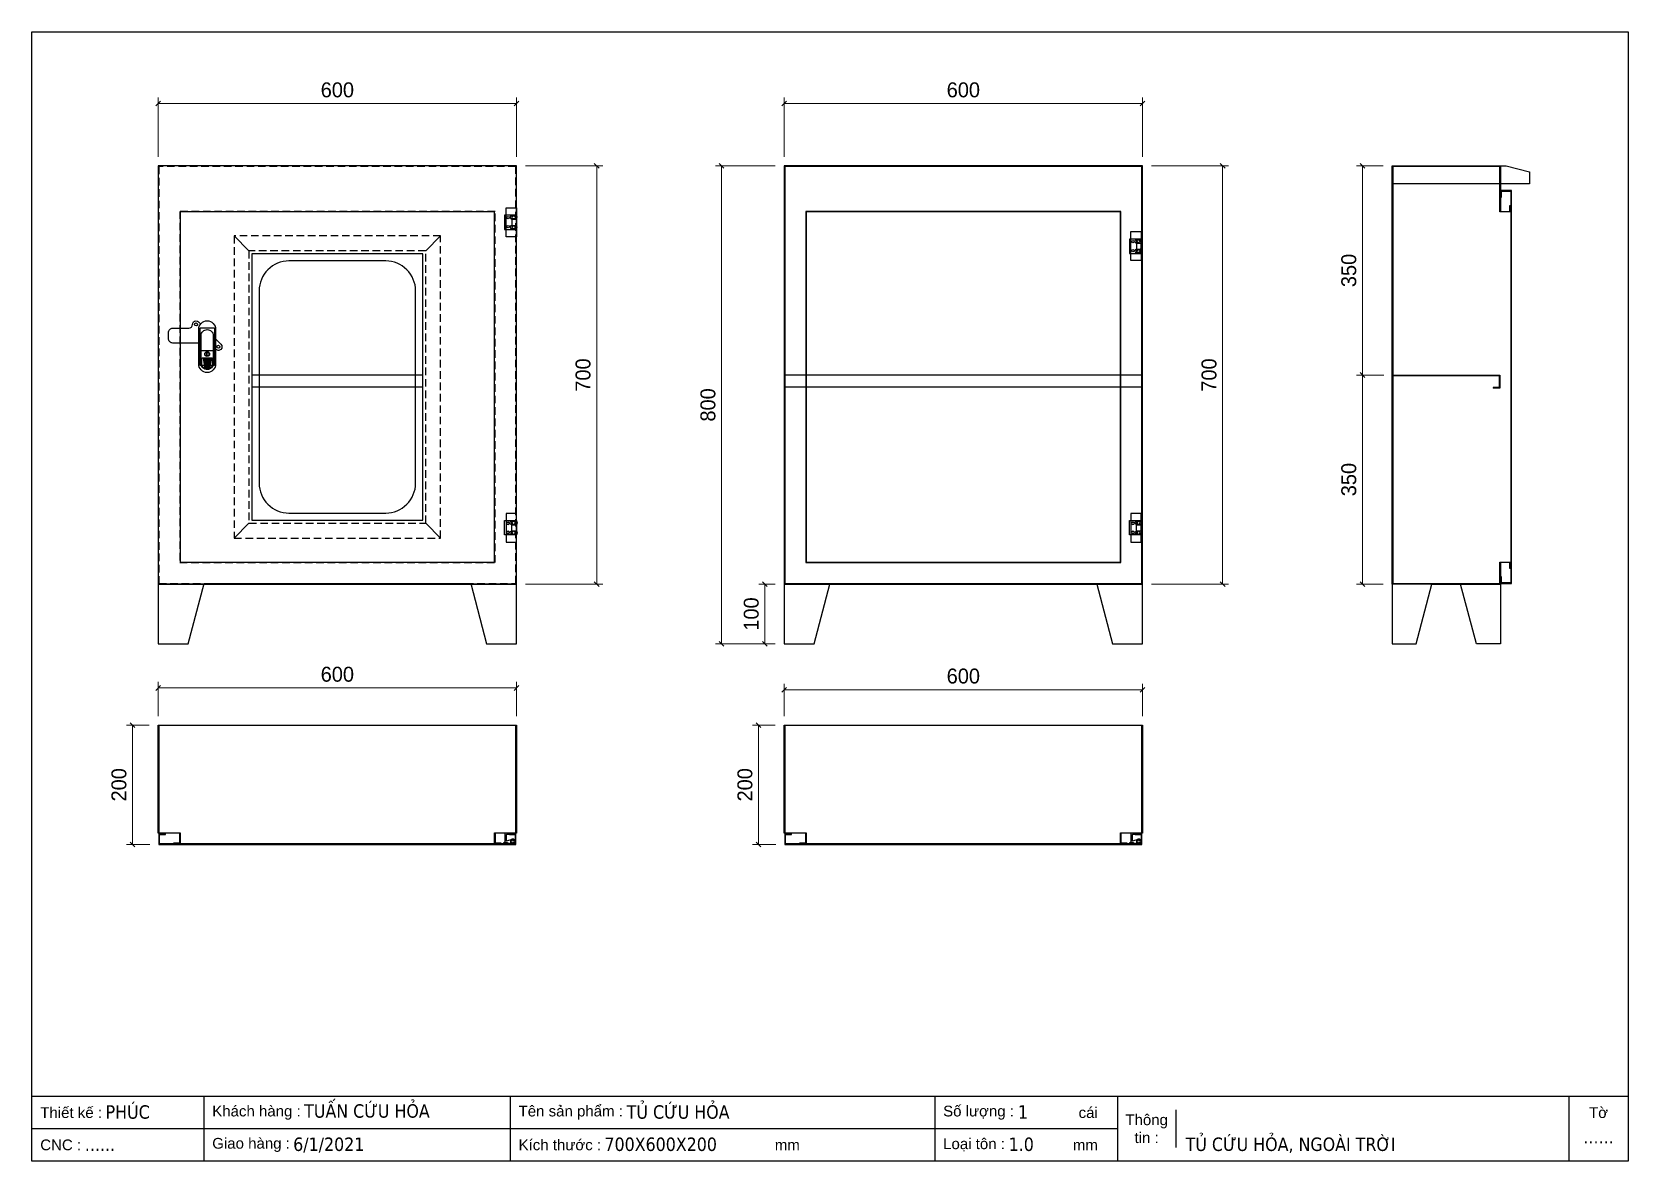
# Model space of a CAD drawing. Header units: millimetres. Extents: x 0 to 2673, y 0 to 1890.
import ezdxf
from ezdxf.enums import TextEntityAlignment as Align

# ---------------------------------------------------------------- set-up
doc = ezdxf.new("R2010")
doc.units = ezdxf.units.MM
doc.linetypes.add('HIDDENX2', pattern=[19.05, 12.7, -6.35])
for name, color, linetype in [('DIM', 253, 'Continuous'), ('FIRE PROTECTION', 1, 'Continuous'), ('Ghi chu', 7, 'Continuous')]:
    doc.layers.add(name, color=color, linetype=linetype)
doc.styles.add('Arial', font='arial.ttf')
doc.styles.add('Tahoma (Input Text)', font='tahoma.ttf')
doc.dimstyles.new('Dim-25', dxfattribs={"dimtxt": 25, "dimasz": 8, "dimexe": 10, "dimexo": 15, "dimgap": 10, "dimtad": 1, "dimdec": 0, "dimtxsty": 'Standard', "dimblk": 'OBLIQUE', "dimcen": 10, "dimclrd": 5, "dimclre": 5, "dimclrt": 3, "dimazin": 3, "dimtfac": 1, "dimtdec": 0, "dimtmove": 0, "dimatfit": 3, "dimldrblk": 'OBLIQUE', "dimlwd": 9, "dimlwe": 9})

# ---------------------------------------------------------------- blocks, each defined once
blk = doc.blocks.new('khungtenAsean2')
at = {"color": 7}
for p, q in [((2970, -1980), (0, -1980)), ((320, -1980), (320, -2100)), ((890, -1980), (890, -2100)), ((1680, -1980), (1680, -2100)), ((2020, -1980), (2020, -2100)), ((2860, -1980), (2860, -2100)), ((2128.3, -2005), (2128.3, -2075)), ((2020, -2040), (0, -2040))]:
    blk.add_line(p, q, dxfattribs=at)
blk.add_lwpolyline([(0, 0), (2970, 0), (2970, -2100), (0, -2100)], close=True, dxfattribs=at)
at = {"color": 2, "char_height": 20, "style": 'Arial'}
for s, insert, width, attachment_point in [('  Thiết kế :', (0, -2010), 917.634, 4), ('  Khách hàng :', (320, -2010), 917.634, 4), ('  Tên sản phẩm :', (890, -2010), 917.634, 4), ('  Số lượng :', (1680, -2010), 917.634, 4), ('cái', (1947.6, -2010), 917.634, 4), ('Thông\\Ptin :', (2074.2, -2040), 108.311, 5), ('Tờ', (2915, -2010), 110, 5), ('  CNC :', (0, -2070), 917.634, 4), ('  Giao hàng :', (320, -2070), 917.634, 4), ('  Kích thước :', (890, -2070), 917.634, 4), ('mm', (1382.3, -2070), 917.634, 4), ('  Loại tôn :', (1680, -2070), 917.634, 4), ('mm', (1936.9, -2070), 917.634, 4)]:
    blk.add_mtext(s, dxfattribs=dict(at, insert=insert, width=width, attachment_point=attachment_point))
at = {"color": 1, "style": 'Tahoma (Input Text)', "flags": 8}
for tag, p in [('#01', (137.1, -2021.3)), ('#03', (506.6, -2019.3)), ('#05', (1106.6, -2021.3)), ('#07', (1834.7, -2021.3)), ('#09', (2146.7, -2021.3)), ('#02', (98.5, -2081.3)), ('#04', (486.1, -2081.3)), ('#06', (1065.3, -2081.3)), ('#08', (1817.4, -2081.3)), ('#10', (2146.7, -2081.3))]:
    blk.add_attdef(tag, p, '', height=25, dxfattribs=at)
blk.add_attdef('#11', text='', height=25, dxfattribs=at).set_placement((2915, -2067.3), align=Align.CENTER)
blk = doc.blocks.new('*D1')
at = {"color": 0, "linetype": 'ByBlock', "lineweight": -2}
for p, q in [((1263.8, 1774.2), (1255.8, 1766.2)), ((1855.8, 1766.2), (1863.8, 1774.2))]:
    blk.add_line(p, q, dxfattribs=at)
at = {"layer": 'Defpoints', "color": 0, "transparency": 16777216}
for p in [(1859.8, 1770.2), (1259.8, 1665.7), (1859.8, 1665.7)]:
    blk.add_point(p, dxfattribs=at)
at = {"layer": 'DIM', "color": 5, "lineweight": 9, "transparency": 16777216}
for p, q in [((1259.8, 1680.7), (1259.8, 1780.2)), ((1259.8, 1770.2), (1859.8, 1770.2)), ((1859.8, 1680.7), (1859.8, 1780.2))]:
    blk.add_line(p, q, dxfattribs=at)
at = {"layer": 'DIM', "color": 3, "transparency": 16777216, "insert": (1559.8, 1792.9), "char_height": 25, "attachment_point": 5}
blk.add_mtext('600', dxfattribs=at)
blk = doc.blocks.new('_Oblique')
at = {"color": 0, "linetype": 'ByBlock', "lineweight": -2}
blk.add_line((-0.5, -0.5), (0.5, 0.5), dxfattribs=at)
blk = doc.blocks.new('*D2')
at = {"color": 0, "linetype": 'ByBlock', "lineweight": -2}
for p, q in [((1998, 1661.7), (1990, 1669.7)), ((1990, 969.7), (1998, 961.7))]:
    blk.add_line(p, q, dxfattribs=at)
at = {"layer": 'Defpoints', "color": 0, "transparency": 16777216}
for p in [(1859.8, 1665.7), (1859.8, 965.7), (1994, 965.7)]:
    blk.add_point(p, dxfattribs=at)
at = {"layer": 'DIM', "color": 5, "lineweight": 9, "transparency": 16777216}
for p, q in [((1874.8, 1665.7), (2004, 1665.7)), ((1994, 1665.7), (1994, 965.7)), ((1874.8, 965.7), (2004, 965.7))]:
    blk.add_line(p, q, dxfattribs=at)
at = {"layer": 'DIM', "color": 3, "transparency": 16777216, "insert": (1971.3, 1315.7), "char_height": 25, "attachment_point": 5, "rotation": 90}
blk.add_mtext('700', dxfattribs=at)
blk = doc.blocks.new('ovan6x9')
at = {"color": 2}
for p, q in [((2, 6), (8, 6)), ((2, 0), (8, 0))]:
    blk.add_line(p, q, dxfattribs=at)
for centre, start, end in [((2, 3), 90, 270), ((8, 3), 270, 90)]:
    blk.add_arc(centre, 3, start, end, dxfattribs=at)
blk = doc.blocks.new('HL036-1-2')
at = {"layer": 'Ghi chu', "color": 1}
for p, q in [((-3, 17.8), (-18.9, 17.8)), ((-18.9, 15.8), (-18.9, 17.8)), ((-12.1, 15.8), (-18.9, 15.8)), ((-16.4, 1), (-16.4, 14)), ((-15.6, 15), (-3.9, 17.7)), ((0, 0), (-15.4, 0)), ((-14.4, 3), (-14.4, 11.9)), ((0, 2), (-13.4, 2)), ((-13.1, 12.8), (-4.3, 9.8)), ((-6.2, 2), (-6.2, 0)), ((-1.2, 2), (-1.2, 0)), ((0, 0), (0, 2))]:
    blk.add_line(p, q, dxfattribs=at)
for radius in [4.1, 2.1]:
    blk.add_circle((-3, 13.7), radius, dxfattribs=at)
for centre, start, end in [((-15.4, 14), 102.9616, 180), ((-15.4, 1), 180, 270), ((-13.4, 11.9), 71.3254, 180), ((-13.4, 3), 180, 270)]:
    blk.add_arc(centre, 1, start, end, dxfattribs=at)
blk = doc.blocks.new('HL036-1-1')
at = {"color": 1}
blk.add_line((9.5, 36.2), (9.5, 12.2), dxfattribs=at)
for points in [[(-2.5, 12.2), (17.5, 12.2), (17.5, 36.2), (-2.5, 36.2)], [(0, 48.5), (17.5, 48.5), (17.5, 0), (0, 0)]]:
    blk.add_lwpolyline(points, close=True, dxfattribs=at)
for centre, radius in [((3.5, 31.8), 2), ((12.7, 32.5), 2.5), ((3.5, 16.8), 2), ((12.7, 16), 2.5)]:
    blk.add_circle(centre, radius, dxfattribs=at)
blk = doc.blocks.new('*D3')
at = {"color": 0, "linetype": 'ByBlock', "lineweight": -2}
for p, q in [((1263.8, 792.9), (1255.8, 784.9)), ((1855.8, 784.9), (1863.8, 792.9))]:
    blk.add_line(p, q, dxfattribs=at)
at = {"layer": 'Defpoints', "color": 0, "transparency": 16777216}
for p in [(1859.8, 788.9), (1259.8, 729.8), (1859.8, 729.8)]:
    blk.add_point(p, dxfattribs=at)
at = {"layer": 'DIM', "color": 5, "lineweight": 9, "transparency": 16777216}
for p, q in [((1259.8, 744.8), (1259.8, 798.9)), ((1259.8, 788.9), (1859.8, 788.9)), ((1859.8, 744.8), (1859.8, 798.9))]:
    blk.add_line(p, q, dxfattribs=at)
at = {"layer": 'DIM', "color": 3, "transparency": 16777216, "insert": (1559.8, 811.7), "char_height": 25, "attachment_point": 5}
blk.add_mtext('600', dxfattribs=at)
blk = doc.blocks.new('*D4')
at = {"color": 0, "linetype": 'ByBlock', "lineweight": -2}
for p, q in [((1220.8, 725.8), (1212.8, 733.8)), ((1212.8, 533.8), (1220.8, 525.8))]:
    blk.add_line(p, q, dxfattribs=at)
at = {"layer": 'Defpoints', "color": 0, "transparency": 16777216}
for p in [(1259.8, 729.8), (1216.8, 529.8), (1260.8, 529.8)]:
    blk.add_point(p, dxfattribs=at)
at = {"layer": 'DIM', "color": 5, "lineweight": 9, "transparency": 16777216}
for p, q in [((1244.8, 729.8), (1206.8, 729.8)), ((1216.8, 729.8), (1216.8, 529.8)), ((1245.8, 529.8), (1206.8, 529.8))]:
    blk.add_line(p, q, dxfattribs=at)
at = {"layer": 'DIM', "color": 3, "transparency": 16777216, "insert": (1194.1, 629.8), "char_height": 25, "attachment_point": 5, "rotation": 90}
blk.add_mtext('200', dxfattribs=at)
blk = doc.blocks.new('*D5')
at = {"color": 0, "linetype": 'ByBlock', "lineweight": -2}
for p, q in [((215.5, 1774.2), (207.5, 1766.2)), ((807.5, 1766.2), (815.5, 1774.2))]:
    blk.add_line(p, q, dxfattribs=at)
at = {"layer": 'Defpoints', "color": 0, "transparency": 16777216}
for p in [(811.5, 1770.2), (211.5, 1665.7), (811.5, 1665.7)]:
    blk.add_point(p, dxfattribs=at)
at = {"layer": 'DIM', "color": 5, "lineweight": 9, "transparency": 16777216}
for p, q in [((211.5, 1680.7), (211.5, 1780.2)), ((211.5, 1770.2), (811.5, 1770.2)), ((811.5, 1680.7), (811.5, 1780.2))]:
    blk.add_line(p, q, dxfattribs=at)
at = {"layer": 'DIM', "color": 3, "transparency": 16777216, "insert": (511.5, 1792.9), "char_height": 25, "attachment_point": 5}
blk.add_mtext('600', dxfattribs=at)
blk = doc.blocks.new('*D6')
at = {"color": 0, "linetype": 'ByBlock', "lineweight": -2}
for p, q in [((949.8, 1661.7), (941.8, 1669.7)), ((941.8, 969.7), (949.8, 961.7))]:
    blk.add_line(p, q, dxfattribs=at)
at = {"layer": 'Defpoints', "color": 0, "transparency": 16777216}
for p in [(811.5, 1665.7), (811.5, 965.7), (945.8, 965.7)]:
    blk.add_point(p, dxfattribs=at)
at = {"layer": 'DIM', "color": 5, "lineweight": 9, "transparency": 16777216}
for p, q in [((826.5, 1665.7), (955.8, 1665.7)), ((945.8, 1665.7), (945.8, 965.7)), ((826.5, 965.7), (955.8, 965.7))]:
    blk.add_line(p, q, dxfattribs=at)
at = {"layer": 'DIM', "color": 3, "transparency": 16777216, "insert": (923, 1315.7), "char_height": 25, "attachment_point": 5, "rotation": 90}
blk.add_mtext('700', dxfattribs=at)
blk = doc.blocks.new('*D7')
at = {"color": 0, "linetype": 'ByBlock', "lineweight": -2}
for p, q in [((215.5, 795.9), (207.5, 787.9)), ((807.5, 787.9), (815.5, 795.9))]:
    blk.add_line(p, q, dxfattribs=at)
at = {"layer": 'Defpoints', "color": 0, "transparency": 16777216}
for p in [(811.5, 791.9), (211.5, 729.8), (811.5, 729.8)]:
    blk.add_point(p, dxfattribs=at)
at = {"layer": 'DIM', "color": 5, "lineweight": 9, "transparency": 16777216}
for p, q in [((211.5, 744.8), (211.5, 801.9)), ((811.5, 744.8), (811.5, 801.9)), ((211.5, 791.9), (811.5, 791.9))]:
    blk.add_line(p, q, dxfattribs=at)
at = {"layer": 'DIM', "color": 3, "transparency": 16777216, "insert": (511.5, 814.7), "char_height": 25, "attachment_point": 5}
blk.add_mtext('600', dxfattribs=at)
blk = doc.blocks.new('*D8')
at = {"color": 0, "linetype": 'ByBlock', "lineweight": -2}
for p, q in [((172.6, 725.8), (164.6, 733.8)), ((164.6, 533.8), (172.6, 525.8))]:
    blk.add_line(p, q, dxfattribs=at)
at = {"layer": 'Defpoints', "color": 0, "transparency": 16777216}
for p in [(211.5, 729.8), (168.6, 529.8), (212.5, 529.8)]:
    blk.add_point(p, dxfattribs=at)
at = {"layer": 'DIM', "color": 5, "lineweight": 9, "transparency": 16777216}
for p, q in [((196.5, 729.8), (158.6, 729.8)), ((168.6, 729.8), (168.6, 529.8)), ((197.5, 529.8), (158.6, 529.8))]:
    blk.add_line(p, q, dxfattribs=at)
at = {"layer": 'DIM', "color": 3, "transparency": 16777216, "insert": (145.8, 629.8), "char_height": 25, "attachment_point": 5, "rotation": 90}
blk.add_mtext('200', dxfattribs=at)
blk = doc.blocks.new('*D9')
at = {"color": 0, "linetype": 'ByBlock', "lineweight": -2}
for p, q in [((2232.1, 1661.7), (2224.1, 1669.7)), ((2224.1, 1319.7), (2232.1, 1311.7))]:
    blk.add_line(p, q, dxfattribs=at)
at = {"layer": 'Defpoints', "color": 0, "transparency": 16777216}
for p in [(2277.9, 1665.7), (2228.1, 1315.7), (2277.9, 1315.7)]:
    blk.add_point(p, dxfattribs=at)
at = {"layer": 'DIM', "color": 5, "lineweight": 9, "transparency": 16777216}
for p, q in [((2262.9, 1665.7), (2218.1, 1665.7)), ((2228.1, 1665.7), (2228.1, 1315.7)), ((2262.9, 1315.7), (2218.1, 1315.7))]:
    blk.add_line(p, q, dxfattribs=at)
at = {"layer": 'DIM', "color": 3, "transparency": 16777216, "insert": (2205.4, 1490.7), "char_height": 25, "attachment_point": 5, "rotation": 90}
blk.add_mtext('350', dxfattribs=at)
blk = doc.blocks.new('*D10')
at = {"color": 0, "linetype": 'ByBlock', "lineweight": -2}
for p, q in [((2232.1, 1311.7), (2224.1, 1319.7)), ((2224.1, 969.7), (2232.1, 961.7))]:
    blk.add_line(p, q, dxfattribs=at)
at = {"layer": 'Defpoints', "color": 0, "transparency": 16777216}
for p in [(2278.9, 1315.7), (2228.1, 965.7), (2277.9, 965.7)]:
    blk.add_point(p, dxfattribs=at)
at = {"layer": 'DIM', "color": 5, "lineweight": 9, "transparency": 16777216}
for p, q in [((2263.9, 1315.7), (2218.1, 1315.7)), ((2228.1, 1315.7), (2228.1, 965.7)), ((2262.9, 965.7), (2218.1, 965.7))]:
    blk.add_line(p, q, dxfattribs=at)
at = {"layer": 'DIM', "color": 3, "transparency": 16777216, "insert": (2205.4, 1140.7), "char_height": 25, "attachment_point": 5, "rotation": 90}
blk.add_mtext('350', dxfattribs=at)
blk = doc.blocks.new('AB301-3-1')
at = {"linetype": 'Continuous'}
h = blk.add_hatch(dxfattribs=at)
h.set_pattern_fill('ACAD_ISO09W100', color=1, scale=0.2)
h.set_pattern_definition([(0, (-368.0181, 431.8814), (0, 1), [4.8, -0.6, 1.2, -0.6, 1.2, -0.6])])
h.paths.add_polyline_path([(-4.1, -55, 0.118404), (0, -56, 0.118404), (4.1, -55), (7, -38.5), (-7, -38.5)])
at = {"color": 1, "linetype": 'Continuous'}
for p, q in [((-10, -25), (10, -25)), ((-7, -38.5), (7, -38.5)), ((-7, -38.5), (-4.1, -55)), ((7, -38.5), (4.1, -55))]:
    blk.add_line(p, q, dxfattribs=at)
for points in [[(-14, -12.5), (-57.5, -12.5, -0.414214), (-65, -5), (-65, 5, -0.414214), (-57.5, 12.5), (-30.7, 12.5, 0.414214), (-24.7, 18.5), (-24.7, 18.7)], [(-24.7, 18.7, -0.198912), (-23, 23), (-23, 23, -0.414214), (-14.5, 23), (-11, 19.5)], [(14, -5.5), (23, -14.5, -0.414214), (23, -23), (23, -23, -0.451305), (14, -22.4, -0.381561)]]:
    blk.add_lwpolyline(points, format="xyb", dxfattribs=at)
for points in [[(0, 25), (0, 25, -0.428242), (14, 10), (14, -47, -0.428242), (0, -62), (0, -62, -0.428242), (-14, -47), (-14, 10, -0.428242)], [(0, 10, -0.414214), (10, 0), (10, -47, -0.414214), (0, -57, -0.414214), (-10, -47), (-10, 0, -0.414214)], [(9, -39), (9, -47, -0.414214), (0, -56, -0.414214), (-9, -47), (-9, -39, -0.414214), (-7, -37), (7, -37, -0.414214)]]:
    blk.add_lwpolyline(points, format="xyb", close=True, dxfattribs=at)
blk.add_lwpolyline([(-1, -28), (1, -28), (1, -34), (-1, -34)], close=True, dxfattribs=at)
for centre, radius in [((-18.7, 18.7), 2.5), ((18.7, -18.7), 2.5), ((0, -31), 4)]:
    blk.add_circle(centre, radius, dxfattribs=at)
blk = doc.blocks.new('*D11')
at = {"color": 0, "linetype": 'ByBlock', "lineweight": -2}
for p, q in [((1158.9, 1661.7), (1150.9, 1669.7)), ((1150.9, 869.7), (1158.9, 861.7))]:
    blk.add_line(p, q, dxfattribs=at)
at = {"layer": 'Defpoints', "color": 0, "transparency": 16777216}
for p in [(1259.8, 1665.7), (1154.9, 865.7), (1259.8, 865.7)]:
    blk.add_point(p, dxfattribs=at)
at = {"layer": 'DIM', "color": 5, "lineweight": 9, "transparency": 16777216}
for p, q in [((1244.8, 1665.7), (1144.9, 1665.7)), ((1154.9, 1665.7), (1154.9, 865.7)), ((1244.8, 865.7), (1144.9, 865.7))]:
    blk.add_line(p, q, dxfattribs=at)
at = {"layer": 'DIM', "color": 3, "transparency": 16777216, "insert": (1132.2, 1265.7), "char_height": 25, "attachment_point": 5, "rotation": 90}
blk.add_mtext('800', dxfattribs=at)
blk = doc.blocks.new('*D12')
at = {"color": 0, "linetype": 'ByBlock', "lineweight": -2}
for p, q in [((1231.5, 961.7), (1223.5, 969.7)), ((1223.5, 869.7), (1231.5, 861.7))]:
    blk.add_line(p, q, dxfattribs=at)
at = {"layer": 'Defpoints', "color": 0, "transparency": 16777216}
for p in [(1227.5, 965.7), (1259.8, 965.7), (1259.8, 865.7)]:
    blk.add_point(p, dxfattribs=at)
at = {"layer": 'DIM', "color": 5, "lineweight": 9, "transparency": 16777216}
for p, q in [((1244.8, 965.7), (1217.5, 965.7)), ((1227.5, 865.7), (1227.5, 965.7)), ((1244.8, 865.7), (1217.5, 865.7))]:
    blk.add_line(p, q, dxfattribs=at)
at = {"layer": 'DIM', "color": 3, "transparency": 16777216, "insert": (1204.7, 915.7), "char_height": 25, "attachment_point": 5, "rotation": 90}
blk.add_mtext('100', dxfattribs=at)

msp = doc.modelspace()

# ---------------------------------------------------------------- linework, layer by layer
for p, q in [((338.5, 1548.7), (363.5, 1523.7)), ((659.5, 1523.7), (684.5, 1548.7)), ((684.5, 1548.7), (659.5, 1523.7)), ((2447.1, 1294.7), (2447.1, 1293.7)), ((363.5, 1067.7), (338.5, 1042.7)), ((338.5, 1042.7), (363.5, 1067.7)), ((659.5, 1067.7), (684.5, 1042.7)), ((659.5, 1067.7), (684.5, 1042.7)), ((684.5, 1042.7), (659.5, 1067.7)), ((2344.6, 965.7), (2392.4, 965.7))]:
    msp.add_line(p, q)
for points in [[(211.5, 965.7), (811.5, 965.7), (811.5, 1665.7), (211.5, 1665.7)], [(1259.8, 965.7), (1859.8, 965.7), (1859.8, 1665.7), (1259.8, 1665.7)], [(1260.8, 966.7), (1858.8, 966.7), (1858.8, 1664.7), (1260.8, 1664.7)], [(248.5, 1002.7), (774.5, 1002.7), (774.5, 1588.7), (248.5, 1588.7)], [(1295.8, 1001.7), (1823.8, 1001.7), (1823.8, 1589.7), (1295.8, 1589.7)], [(1296.8, 1002.7), (1822.8, 1002.7), (1822.8, 1588.7), (1296.8, 1588.7)], [(1260.8, 1295.7), (1858.8, 1295.7), (1858.8, 1315.7), (1260.8, 1315.7)]]:
    msp.add_lwpolyline(points, close=True)
at = {"linetype": 'HIDDENX2'}
for points in [[(212.5, 966.7), (810.5, 966.7), (810.5, 1664.7), (212.5, 1664.7)], [(247.5, 1001.7), (775.5, 1001.7), (775.5, 1589.7), (247.5, 1589.7)], [(338.5, 1042.7), (684.5, 1042.7), (684.5, 1548.7), (338.5, 1548.7)], [(363.5, 1067.7), (659.5, 1067.7), (659.5, 1523.7), (363.5, 1523.7)]]:
    msp.add_lwpolyline(points, close=True, dxfattribs=at)
at = {"color": 7}
for points in [[(2476.1, 1599.7), (2476.1, 1588.7), (2458.1, 1588.7), (2458.1, 1664.7), (2278.9, 1664.7), (2278.9, 966.7), (2458.1, 966.7), (2458.1, 1002.7), (2476.1, 1002.7), (2476.1, 991.7), (2475.1, 991.7), (2475.1, 1001.7), (2459.1, 1001.7), (2459.1, 965.7), (2277.9, 965.7), (2277.9, 1665.7), (2459.1, 1665.7), (2459.1, 1589.7), (2475.1, 1589.7), (2475.1, 1599.7)], [(2460.9, 1613.7), (2460.9, 1623.7), (2476.9, 1623.7), (2476.9, 967.7), (2460.9, 967.7), (2460.9, 977.7), (2459.9, 977.7), (2459.9, 966.7), (2477.9, 966.7), (2477.9, 1624.7), (2459.9, 1624.7), (2459.9, 1613.7)], [(785.5, 531.6), (774.5, 531.6), (774.5, 549.6), (810.5, 549.6), (810.5, 728.8), (212.5, 728.8), (212.5, 549.6), (248.5, 549.6), (248.5, 531.6), (237.5, 531.6), (237.5, 532.6), (247.5, 532.6), (247.5, 548.6), (211.5, 548.6), (211.5, 729.8), (811.5, 729.8), (811.5, 548.6), (775.5, 548.6), (775.5, 532.6), (785.5, 532.6)], [(1833.8, 531.6), (1822.8, 531.6), (1822.8, 549.6), (1858.8, 549.6), (1858.8, 728.8), (1260.8, 728.8), (1260.8, 549.6), (1296.8, 549.6), (1296.8, 531.6), (1285.8, 531.6), (1285.8, 532.6), (1295.8, 532.6), (1295.8, 548.6), (1259.8, 548.6), (1259.8, 729.8), (1859.8, 729.8), (1859.8, 548.6), (1823.8, 548.6), (1823.8, 532.6), (1833.8, 532.6)], [(799.5, 546.8), (809.5, 546.8), (809.5, 530.8), (213.5, 530.8), (213.5, 546.8), (223.5, 546.8), (223.5, 547.8), (212.5, 547.8), (212.5, 529.8), (810.5, 529.8), (810.5, 547.8), (799.5, 547.8)], [(1847.8, 546.8), (1857.8, 546.8), (1857.8, 530.8), (1261.8, 530.8), (1261.8, 546.8), (1271.8, 546.8), (1271.8, 547.8), (1260.8, 547.8), (1260.8, 529.8), (1858.8, 529.8), (1858.8, 547.8), (1847.8, 547.8)]]:
    msp.add_lwpolyline(points, close=True, dxfattribs=at)
at = {"color": 4}
msp.add_lwpolyline([(368.5, 1072.7), (654.5, 1072.7), (654.5, 1518.7), (368.5, 1518.7)], close=True, dxfattribs=at)
at = {"color": 2}
msp.add_lwpolyline([(430.5, 1084.7), (592.5, 1084.7, 0.414214), (642.5, 1134.7), (642.5, 1456.7, 0.414214), (592.5, 1506.7), (430.5, 1506.7, 0.414214), (380.5, 1456.7), (380.5, 1134.7, 0.414214)], format="xyb", close=True, dxfattribs=at)
at = {"color": 2, "linetype": 'Continuous'}
msp.add_lwpolyline([(281.5, 1394.9), (305.5, 1394.9), (305.5, 1331.4), (281.5, 1331.4)], close=True, dxfattribs=at)
for points in [[(654.5, 1315.7), (368.5, 1315.7)], [(2278.9, 1315.7), (2458.1, 1315.7), (2458.1, 1293.7), (2447.1, 1293.7)], [(2278.9, 1314.7), (2457.1, 1314.7), (2457.1, 1294.7), (2447.1, 1294.7)], [(368.5, 1295.7), (654.5, 1295.7)], [(311.5, 965.7), (211.5, 965.7), (211.5, 865.7), (261.5, 865.7), (288.2, 966.7), (734.9, 966.7), (761.5, 865.7), (811.5, 865.7), (811.5, 965.7), (711.5, 965.7)], [(1359.8, 965.7), (1259.8, 965.7), (1259.8, 865.7), (1309.8, 865.7), (1336.5, 965.7), (1783.1, 965.7), (1809.8, 865.7), (1859.8, 865.7), (1859.8, 965.7), (1759.8, 965.7)], [(2344.6, 965.7), (2277.9, 965.7), (2277.9, 865.7), (2317.9, 865.7), (2344.6, 965.7)], [(2392.4, 965.7), (2459.1, 965.7), (2459.1, 865.7), (2419.1, 865.7), (2392.4, 965.7)]]:
    msp.add_lwpolyline(points)
at = {"layer": 'FIRE PROTECTION', "linetype": 'Continuous'}
msp.add_lwpolyline([(2507.9, 1635.7), (2277.9, 1635.7), (2277.9, 1665.7), (2469.1, 1665.7), (2507.9, 1655.7)], close=True, dxfattribs=at)

# ---------------------------------------------------------------- block references
at = {"color": 7}
ref = msp.add_blockref('khungtenAsean2', (0, 1890), dxfattribs=dict(at, xscale=0.900000000023283, yscale=0.900000000023283, zscale=0.900000000023283))
ref.add_attrib('#11', '......', dxfattribs={"color": 1, "height": 22.5, "style": 'Tahoma (Input Text)'}).set_placement((2623.5, 29.4), align=Align.CENTER)
ref.add_attrib('#10', 'TỦ CỨU HỎA, NGOÀI TRỜI', (1932, 16.9), dxfattribs={"color": 1, "height": 22.5, "style": 'Tahoma (Input Text)'})
ref.add_attrib('#08', '1.0', (1635.7, 16.9), dxfattribs={"color": 1, "height": 22.5, "style": 'Tahoma (Input Text)'})
ref.add_attrib('#07', '1', (1651.2, 70.9), dxfattribs={"color": 1, "height": 22.5, "style": 'Tahoma (Input Text)'})
ref.add_attrib('#06', '700X600X200', (958.8, 16.9), dxfattribs={"color": 1, "height": 22.5, "style": 'Tahoma (Input Text)'})
ref.add_attrib('#05', 'TỦ CỨU HỎA', (996, 70.9), dxfattribs={"color": 1, "height": 22.5, "style": 'Tahoma (Input Text)'})
ref.add_attrib('#04', '6/1/2021', (437.5, 16.9), dxfattribs={"color": 1, "height": 22.5, "style": 'Tahoma (Input Text)'})
ref.add_attrib('#03', 'TUẤN CỨU HỎA', (455.9, 72.6), dxfattribs={"color": 1, "height": 22.5, "style": 'Tahoma (Input Text)'})
ref.add_attrib('#02', '......', (88.6, 16.9), dxfattribs={"color": 1, "height": 22.5, "style": 'Tahoma (Input Text)'})
ref.add_attrib('#01', 'PHÚC', (123.3, 70.9), dxfattribs={"color": 1, "height": 22.5, "style": 'Tahoma (Input Text)'})
for name, p in [('HL036-1-1', (794, 1547.2)), ('ovan6x9', (801.7, 1576.7)), ('ovan6x9', (801.7, 1560.2)), ('HL036-1-1', (1840.3, 1507.2)), ('ovan6x9', (1848, 1536.7)), ('ovan6x9', (1848, 1520.2)), ('AB301-3-1', (293.5, 1381.7))]:
    msp.add_blockref(name, p, dxfattribs=at)
at = {"color": 7, "xscale": -1, "rotation": 180}
for name, p in [('HL036-1-1', (794, 1084.2)), ('ovan6x9', (801.7, 1071.2)), ('HL036-1-1', (1840.3, 1084.2)), ('ovan6x9', (1848, 1071.2)), ('ovan6x9', (801.7, 1054.7)), ('ovan6x9', (1848, 1054.7)), ('HL036-1-2', (808.4, 548.6)), ('HL036-1-2', (1856.7, 548.6))]:
    msp.add_blockref(name, p, dxfattribs=at)

# ---------------------------------------------------------------- dimensions: what is measured, and where the dimension line sits
at = {"layer": 'DIM'}
for base, p1, p2, picture, middle in [((811.5, 1770.2), (211.5, 1665.7), (811.5, 1665.7), '*D5', (511.5, 1792.9)), ((1859.8, 1770.2), (1259.8, 1665.7), (1859.8, 1665.7), '*D1', (1559.8, 1792.9))]:
    dim = msp.add_linear_dim(base=base, p1=p1, p2=p2, dimstyle='Dim-25', dxfattribs=at)
    dim.commit()
    dim.dimension.update_dxf_attribs({"geometry": picture, "text_midpoint": middle})
for base, p1, p2, picture, middle in [((945.8, 965.7), (811.5, 1665.7), (811.5, 965.7), '*D6', (923, 1315.7)), ((1154.9, 865.7), (1259.8, 1665.7), (1259.8, 865.7), '*D11', (1132.2, 1265.7)), ((1994, 965.7), (1859.8, 1665.7), (1859.8, 965.7), '*D2', (1971.3, 1315.7)), ((2228.1, 1315.7), (2277.9, 1665.7), (2277.9, 1315.7), '*D9', (2205.4, 1490.7)), ((2228.1, 965.7), (2278.9, 1315.7), (2277.9, 965.7), '*D10', (2205.4, 1140.7)), ((1227.5, 965.7), (1259.8, 865.7), (1259.8, 965.7), '*D12', (1204.7, 915.7)), ((168.6, 529.8), (211.5, 729.8), (212.5, 529.8), '*D8', (145.8, 629.8)), ((1216.8, 529.8), (1259.8, 729.8), (1260.8, 529.8), '*D4', (1194.1, 629.8))]:
    dim = msp.add_linear_dim(base=base, p1=p1, p2=p2, angle=90, dimstyle='Dim-25', dxfattribs=at)
    dim.commit()
    dim.dimension.update_dxf_attribs({"geometry": picture, "text_midpoint": middle})
for base, p1, p2, picture, middle in [((811.5, 791.9), (211.5, 729.8), (811.5, 729.8), '*D7', (511.5, 791.9)), ((1859.8, 788.9), (1259.8, 729.8), (1859.8, 729.8), '*D3', (1559.8, 788.9))]:
    dim = msp.add_linear_dim(base=base, p1=p1, p2=p2, dimstyle='Dim-25', dxfattribs=at)
    dim.commit()
    dim.dimension.update_dxf_attribs({"geometry": picture, "text_midpoint": middle, "dimtype": 160})

doc.saveas('drawing.dxf')
